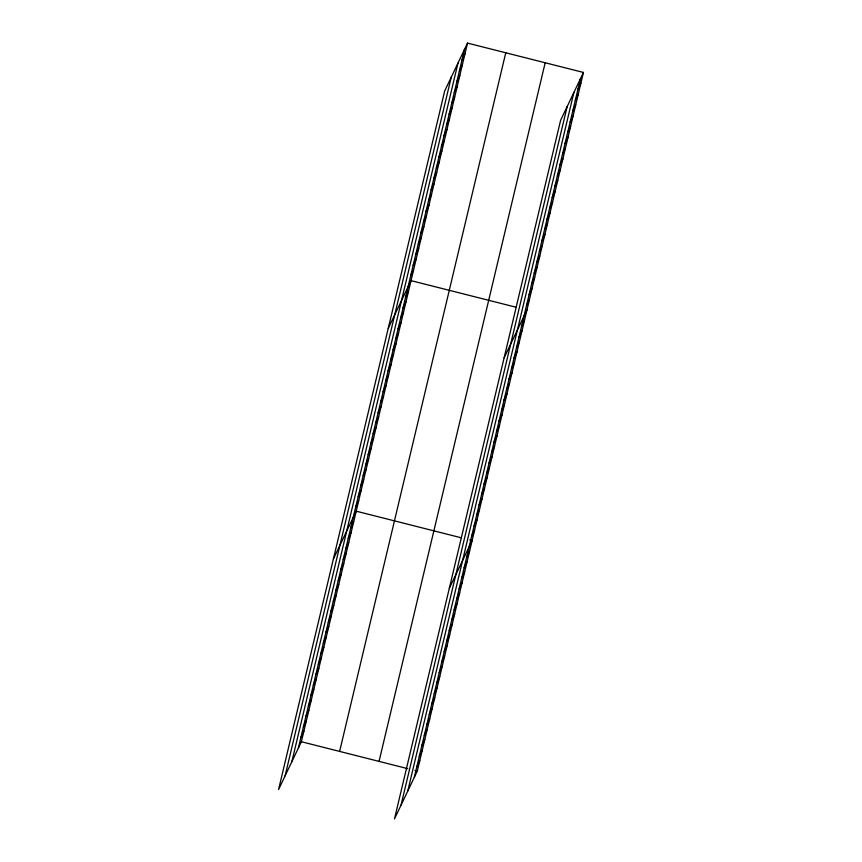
<?xml version="1.0" encoding="UTF-8"?>
<svg xmlns="http://www.w3.org/2000/svg" width="862" height="862" viewBox="0 0 862 862"><rect width="100%" height="100%" fill="white"/><g stroke="black" fill="none" stroke-linecap="round" stroke-linejoin="round"><path stroke-width="1.29" d="M285.106 775.832L451.246 77.203M291.852 761.696L457.991 63.066M298.392 747.979L464.532 49.349M467.516 43.1L444.706 90.919L278.566 789.549L301.377 741.729L467.516 43.1L583.434 72.451L417.294 771.081L394.484 818.9L560.623 120.271L583.434 72.451M339.628 751.416L505.768 52.787M379.043 761.394L545.183 62.764M401.024 805.183L567.164 106.554M407.769 791.047L573.909 92.417M414.31 777.33L580.449 78.701M461.967 60.146L464.952 53.897M459.403 70.943L462.377 64.693M456.828 81.739L459.812 75.49M454.263 92.536L457.248 86.286M451.699 103.332L454.673 97.083M449.134 114.129L452.108 107.879M446.559 124.925L449.544 118.676M443.995 135.722L446.979 129.472M441.43 146.518L444.404 140.269M438.855 157.315L441.84 151.065M436.291 168.112L439.275 161.862M433.726 178.908L436.7 172.669M431.151 189.705L434.136 183.466M428.586 200.512L431.571 194.262M426.022 211.309L428.996 205.059M423.457 222.105L426.431 215.856M420.882 232.902L423.867 226.652M418.318 243.698L421.302 237.449M415.753 254.495L418.727 248.245M413.178 265.291L416.163 259.042M410.614 276.088L413.598 269.838M388.223 328.454L411.023 280.635L516.187 307.26M405.56 297.358L408.534 291.119M403.06 307.842L406.045 301.592M400.571 318.326L403.556 312.076M398.082 328.799L401.056 322.55M395.583 339.283L398.567 333.034M393.094 349.757L396.078 343.507M390.605 360.241L393.578 353.991M388.115 370.714L391.089 364.475M385.616 381.198L388.6 374.948M383.127 391.682L386.111 385.433M380.638 402.155L383.612 395.906M378.138 412.639L381.123 406.39M375.649 423.113L378.633 416.863M373.16 433.597L376.134 427.347M370.671 444.07L373.645 437.831M368.171 454.554L371.156 448.305M365.682 465.038L368.667 458.789M363.193 475.512L366.167 469.262M360.693 485.996L363.678 479.746M358.204 496.469L361.189 490.219M355.715 506.953L358.689 500.703M333.389 558.996L356.2 511.177L461.364 537.813M350.726 527.91L353.711 521.661M348.237 538.394L351.222 532.145M345.748 548.868L348.722 542.618M343.248 559.352L346.233 553.102M340.759 569.825L343.744 563.576M338.27 580.309L341.244 574.06M335.781 590.782L338.755 584.533M333.282 601.267L336.266 595.017M577.885 89.497L580.869 83.248M330.792 611.751L333.777 605.501M575.32 100.294L578.294 94.044M328.303 622.224L331.277 615.974M572.745 111.09L575.73 104.841M325.804 632.708L328.788 626.458M570.181 121.887L573.165 115.637M323.315 643.181L326.299 636.932M567.616 132.683L570.59 126.434M320.826 653.665L323.8 647.416M565.052 143.48L568.026 137.23M318.337 664.139L321.31 657.889M562.477 154.276L565.461 148.027M315.837 674.623L318.821 668.373M559.912 165.073L562.897 158.823M313.348 685.107L316.332 678.857M557.348 175.87L560.322 169.62M310.859 695.58L313.833 689.331M554.772 186.666L557.757 180.417M308.359 706.064L311.344 699.815M552.208 197.463L555.193 191.213M305.87 716.537L308.855 710.288M549.644 208.259L552.617 202.02M303.381 727.022L306.355 720.772M547.079 219.056L550.053 212.817M300.892 737.495L303.866 731.245M544.504 229.863L547.489 223.614M541.939 240.66L544.924 234.41M539.375 251.456L542.349 245.207M536.8 262.253L539.784 256.003M534.235 273.049L537.22 266.8M531.671 283.846L534.645 277.596M529.096 294.642L532.08 288.393M526.531 305.439L529.516 299.189M504.141 357.805L526.941 309.986M521.478 326.709L524.452 320.47M518.978 337.193L521.963 330.943M516.489 347.677L519.474 341.427M514 358.15L516.974 351.901M511.5 368.634L514.485 362.385M509.011 379.108L511.996 372.858M506.522 389.592L509.496 383.342M504.033 400.065L507.007 393.826M501.533 410.549L504.518 404.3M499.044 421.033L502.029 414.784M496.555 431.506L499.529 425.257M494.055 441.99L497.04 435.741M491.566 452.464L494.551 446.214M489.077 462.948L492.051 456.698M486.588 473.421L489.562 467.182M484.088 483.905L487.073 477.656M481.599 494.389L484.584 488.14M479.11 504.863L482.084 498.613M476.611 515.347L479.595 509.097M474.122 525.82L477.106 519.57M471.633 536.304L474.606 530.055M449.307 588.347L472.117 540.539L469.725 539.924M466.644 557.261L469.628 551.012M464.155 567.746L467.139 561.496M461.666 578.219L464.64 571.969M459.166 588.703L462.151 582.453M456.677 599.176L459.661 592.927M454.188 609.66L457.162 603.411M451.699 620.134L454.673 613.895M449.199 630.618L452.184 624.368M446.71 641.102L449.695 634.852M444.221 651.575L447.195 645.326M441.721 662.059L444.706 655.81M439.232 672.532L442.217 666.283M436.743 683.016L439.717 676.767M434.254 693.49L437.228 687.251M431.754 703.974L434.739 697.724M429.265 714.458L432.25 708.208M426.776 724.931L429.75 718.682M424.276 735.415L427.261 729.166M421.787 745.889L424.772 739.639M419.298 756.373L422.272 750.123M416.809 766.846L419.783 760.607M301.377 741.729L407.726 768.656M414.902 770.477L417.294 771.081"/></g></svg>
